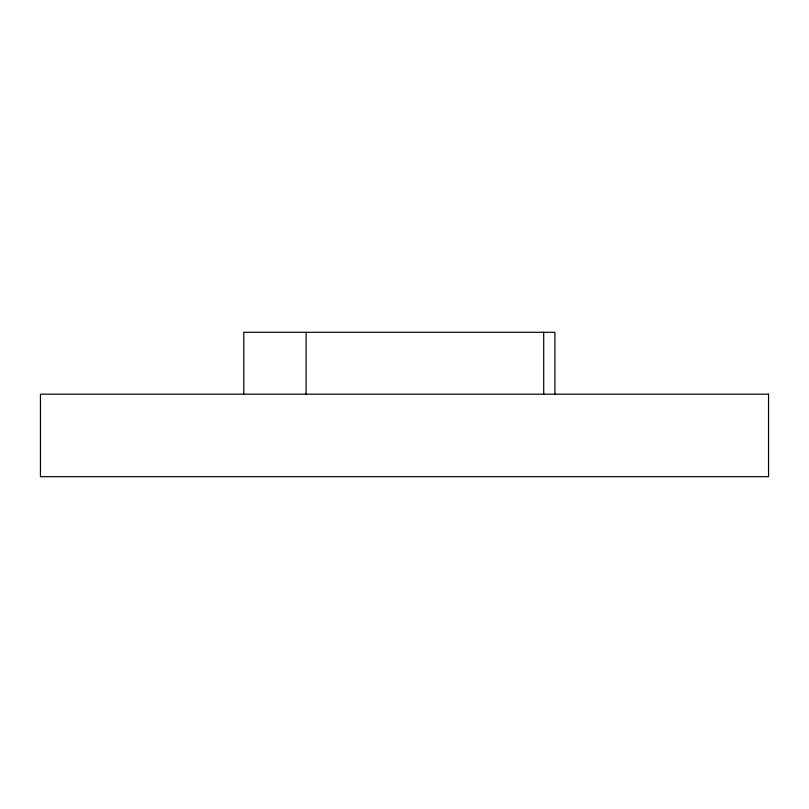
<?xml version="1.0" encoding="UTF-8"?>
<svg xmlns="http://www.w3.org/2000/svg" width="809" height="809" viewBox="0 0 809 809"><rect width="100%" height="100%" fill="white"/><g stroke="black" fill="none" stroke-linecap="round" stroke-linejoin="round"><path stroke-width="1.21" d="M554.903 394.185L554.903 332.307L243.792 332.307L243.792 394.185M543.709 332.307L543.709 394.185M306.105 332.307L306.105 394.185M768.55 394.185L40.45 394.185L40.45 476.693L768.55 476.693L768.55 394.185"/></g></svg>
